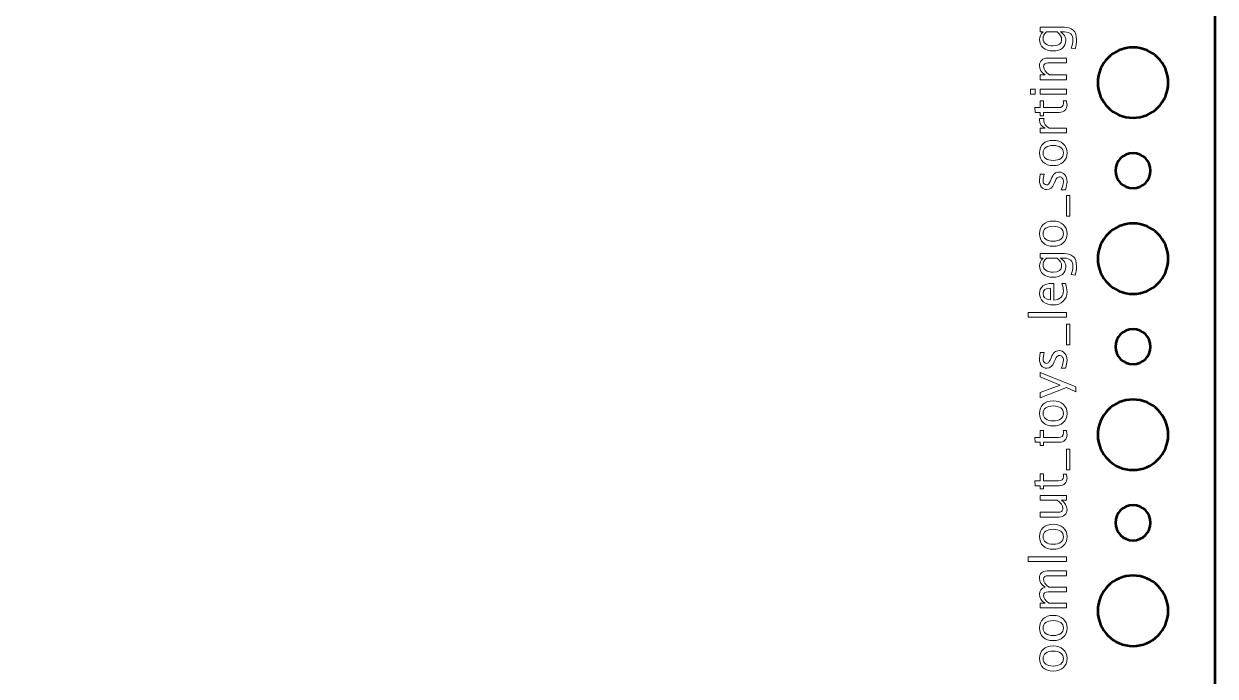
# Model space of a CAD drawing. Header units: centimetres. Extents: x -10.4 to 10.4, y -10.1 to 10.1.
# Drawn here: x 0.3 to 10.45, y -5.43 to 0.13 of the extents above; entities that cross this region are included whole.
import ezdxf

# ---------------------------------------------------------------- set-up
doc = ezdxf.new("R2010")
doc.units = ezdxf.units.CM
doc.header["$MEASUREMENT"] = 0
doc.layers.add('Layer 1', color=7, linetype='Continuous')

msp = doc.modelspace()

# ---------------------------------------------------------------- linework, layer by layer
at = {"layer": 'Layer 1', "lineweight": 53}
for points, knots in [([(9.95, -10.075), (9.95, -10.075), (-9.95, -10.075), (-9.95, -10.075), (-9.95, -10.075), (-10.22614, -10.075), (-10.45, -9.85114), (-10.45, -9.575), (-10.45, -9.575), (-10.45, -9.575), (-10.45, 9.575), (-10.45, 9.575), (-10.45, 9.575), (-10.45, 9.85114), (-10.22614, 10.075), (-9.95, 10.075), (-9.95, 10.075), (-9.95, 10.075), (9.95, 10.075), (9.95, 10.075), (9.95, 10.075), (10.22614, 10.075), (10.45, 9.85114), (10.45, 9.575), (10.45, 9.575), (10.45, 9.575), (10.45, -9.575), (10.45, -9.575), (10.45, -9.575), (10.45, -9.85114), (10.22614, -10.075), (9.95, -10.075)], [0, 0, 0, 0, 0.11111111, 0.11111111, 0.11111111, 0.11111111, 0.22222222, 0.22222222, 0.22222222, 0.22222222, 0.33333333, 0.33333333, 0.33333333, 0.33333333, 0.44444444, 0.44444444, 0.44444444, 0.44444444, 0.55555556, 0.55555556, 0.55555556, 0.55555556, 0.66666667, 0.66666667, 0.66666667, 0.66666667, 0.77777778, 0.77777778, 0.77777778, 0.77777778, 1, 1, 1, 1]), ([(9.75, -0.675), (9.58431, -0.675), (9.45, -0.54069), (9.45, -0.375), (9.45, -0.375), (9.45, -0.20931), (9.58431, -0.075), (9.75, -0.075), (9.75, -0.075), (9.91569, -0.075), (10.05, -0.20931), (10.05, -0.375), (10.05, -0.375), (10.05, -0.54069), (9.91569, -0.675), (9.75, -0.675)], [0, 0, 0, 0, 0.2, 0.2, 0.2, 0.2, 0.4, 0.4, 0.4, 0.4, 0.6, 0.6, 0.6, 0.6, 1, 1, 1, 1]), ([(9.75, -1.275), (9.66716, -1.275), (9.6, -1.20784), (9.6, -1.125), (9.6, -1.125), (9.6, -1.04216), (9.66716, -0.975), (9.75, -0.975), (9.75, -0.975), (9.83284, -0.975), (9.9, -1.04216), (9.9, -1.125), (9.9, -1.125), (9.9, -1.20784), (9.83284, -1.275), (9.75, -1.275)], [0, 0, 0, 0, 0.2, 0.2, 0.2, 0.2, 0.4, 0.4, 0.4, 0.4, 0.6, 0.6, 0.6, 0.6, 1, 1, 1, 1]), ([(9.75, -2.175), (9.58431, -2.175), (9.45, -2.04069), (9.45, -1.875), (9.45, -1.875), (9.45, -1.70931), (9.58431, -1.575), (9.75, -1.575), (9.75, -1.575), (9.91569, -1.575), (10.05, -1.70931), (10.05, -1.875), (10.05, -1.875), (10.05, -2.04069), (9.91569, -2.175), (9.75, -2.175)], [0, 0, 0, 0, 0.2, 0.2, 0.2, 0.2, 0.4, 0.4, 0.4, 0.4, 0.6, 0.6, 0.6, 0.6, 1, 1, 1, 1]), ([(9.75, -2.775), (9.66716, -2.775), (9.6, -2.70784), (9.6, -2.625), (9.6, -2.625), (9.6, -2.54216), (9.66716, -2.475), (9.75, -2.475), (9.75, -2.475), (9.83284, -2.475), (9.9, -2.54216), (9.9, -2.625), (9.9, -2.625), (9.9, -2.70784), (9.83284, -2.775), (9.75, -2.775)], [0, 0, 0, 0, 0.2, 0.2, 0.2, 0.2, 0.4, 0.4, 0.4, 0.4, 0.6, 0.6, 0.6, 0.6, 1, 1, 1, 1]), ([(9.75, -3.675), (9.58431, -3.675), (9.45, -3.54069), (9.45, -3.375), (9.45, -3.375), (9.45, -3.20931), (9.58431, -3.075), (9.75, -3.075), (9.75, -3.075), (9.91569, -3.075), (10.05, -3.20931), (10.05, -3.375), (10.05, -3.375), (10.05, -3.54069), (9.91569, -3.675), (9.75, -3.675)], [0, 0, 0, 0, 0.2, 0.2, 0.2, 0.2, 0.4, 0.4, 0.4, 0.4, 0.6, 0.6, 0.6, 0.6, 1, 1, 1, 1]), ([(9.75, -4.275), (9.66716, -4.275), (9.6, -4.20784), (9.6, -4.125), (9.6, -4.125), (9.6, -4.04216), (9.66716, -3.975), (9.75, -3.975), (9.75, -3.975), (9.83284, -3.975), (9.9, -4.04216), (9.9, -4.125), (9.9, -4.125), (9.9, -4.20784), (9.83284, -4.275), (9.75, -4.275)], [0, 0, 0, 0, 0.2, 0.2, 0.2, 0.2, 0.4, 0.4, 0.4, 0.4, 0.6, 0.6, 0.6, 0.6, 1, 1, 1, 1]), ([(9.75, -5.175), (9.58431, -5.175), (9.45, -5.04069), (9.45, -4.875), (9.45, -4.875), (9.45, -4.70931), (9.58431, -4.575), (9.75, -4.575), (9.75, -4.575), (9.91569, -4.575), (10.05, -4.70931), (10.05, -4.875), (10.05, -4.875), (10.05, -5.04069), (9.91569, -5.175), (9.75, -5.175)], [0, 0, 0, 0, 0.2, 0.2, 0.2, 0.2, 0.4, 0.4, 0.4, 0.4, 0.6, 0.6, 0.6, 0.6, 1, 1, 1, 1])]:
    msp.add_open_spline(points, degree=3, knots=knots, dxfattribs=at)
at = {"layer": 'Layer 1', "color": 5, "lineweight": 9}
for points, knots in [([(9.25703, -0.08619), (9.25703, -0.08619), (9.22189, -0.0814), (9.22189, -0.0814), (9.22189, -0.0814), (9.2329, -0.05783), (9.2384, -0.03448), (9.2384, -0.01141), (9.2384, -0.01141), (9.2384, 0.03438), (9.21413, 0.05732), (9.16566, 0.05732), (9.16566, 0.05732), (9.16566, 0.05732), (9.13038, 0.05732), (9.13038, 0.05732), (9.13038, 0.05732), (9.14527, 0.05026), (9.15684, 0.04024), (9.16509, 0.02719), (9.16509, 0.02719), (9.17335, 0.01414), (9.17744, -0.0004), (9.17744, -0.01641), (9.17744, -0.01641), (9.17744, -0.04358), (9.1677, -0.0651), (9.14823, -0.08097), (9.14823, -0.08097), (9.12876, -0.09685), (9.10237, -0.10482), (9.06907, -0.10482), (9.06907, -0.10482), (9.03499, -0.10482), (9.00719, -0.09579), (8.98567, -0.07773), (8.98567, -0.07773), (8.96422, -0.05959), (8.9535, -0.03624), (8.9535, -0.00752), (8.9535, -0.00752), (8.9535, 0.01759), (8.96366, 0.03925), (8.98405, 0.05732), (8.98405, 0.05732), (8.98405, 0.05732), (8.95816, 0.05732), (8.95816, 0.05732), (8.95816, 0.05732), (8.95816, 0.05732), (8.95816, 0.09795), (8.95816, 0.09795), (8.95816, 0.09795), (8.95816, 0.09795), (9.12128, 0.09795), (9.12128, 0.09795), (9.12128, 0.09795), (9.15634, 0.09795), (9.18231, 0.09612), (9.19917, 0.09245), (9.19917, 0.09245), (9.21603, 0.08885), (9.22986, 0.08194), (9.24059, 0.07192), (9.24059, 0.07192), (9.25942, 0.05414), (9.26888, 0.02634), (9.26888, -0.01141), (9.26888, -0.01141), (9.26888, -0.0373), (9.26493, -0.0622), (9.25703, -0.08619)], [0, 0, 0, 0, 0.05263158, 0.05263158, 0.05263158, 0.05263158, 0.10526316, 0.10526316, 0.10526316, 0.10526316, 0.15789474, 0.15789474, 0.15789474, 0.15789474, 0.21052632, 0.21052632, 0.21052632, 0.21052632, 0.26315789, 0.26315789, 0.26315789, 0.26315789, 0.31578947, 0.31578947, 0.31578947, 0.31578947, 0.36842105, 0.36842105, 0.36842105, 0.36842105, 0.42105263, 0.42105263, 0.42105263, 0.42105263, 0.47368421, 0.47368421, 0.47368421, 0.47368421, 0.52631579, 0.52631579, 0.52631579, 0.52631579, 0.57894737, 0.57894737, 0.57894737, 0.57894737, 0.63157895, 0.63157895, 0.63157895, 0.63157895, 0.68421053, 0.68421053, 0.68421053, 0.68421053, 0.73684211, 0.73684211, 0.73684211, 0.73684211, 0.78947368, 0.78947368, 0.78947368, 0.78947368, 0.84210526, 0.84210526, 0.84210526, 0.84210526, 0.89473684, 0.89473684, 0.89473684, 0.89473684, 1, 1, 1, 1]), ([(9.10491, 0.05732), (9.10491, 0.05732), (9.01185, 0.05732), (9.01185, 0.05732), (9.01185, 0.05732), (8.99329, 0.03939), (8.98398, 0.01985), (8.98398, -0.00125), (8.98398, -0.00125), (8.98398, -0.02001), (8.99146, -0.03469), (9.00649, -0.04527), (9.00649, -0.04527), (9.02144, -0.05593), (9.04226, -0.06122), (9.06879, -0.06122), (9.06879, -0.06122), (9.11754, -0.06122), (9.14188, -0.04393), (9.14188, -0.00929), (9.14188, -0.00929), (9.14188, 0.01428), (9.12953, 0.0365), (9.10491, 0.05732)], [0, 0, 0, 0, 0.14285714, 0.14285714, 0.14285714, 0.14285714, 0.28571429, 0.28571429, 0.28571429, 0.28571429, 0.42857143, 0.42857143, 0.42857143, 0.42857143, 0.57142857, 0.57142857, 0.57142857, 0.57142857, 0.71428571, 0.71428571, 0.71428571, 0.71428571, 1, 1, 1, 1]), ([(9.18252, -0.34979), (9.18252, -0.34979), (8.95816, -0.34979), (8.95816, -0.34979), (8.95816, -0.34979), (8.95816, -0.34979), (8.95816, -0.30915), (8.95816, -0.30915), (8.95816, -0.30915), (8.95816, -0.30915), (9.00056, -0.30915), (9.00056, -0.30915), (9.00056, -0.30915), (8.96916, -0.28763), (8.9535, -0.26124), (8.9535, -0.23006), (8.9535, -0.23006), (8.9535, -0.21044), (8.95964, -0.19485), (8.97198, -0.18335), (8.97198, -0.18335), (8.98426, -0.17185), (9.00084, -0.16607), (9.02158, -0.16607), (9.02158, -0.16607), (9.02158, -0.16607), (9.18252, -0.16607), (9.18252, -0.16607), (9.18252, -0.16607), (9.18252, -0.16607), (9.18252, -0.2067), (9.18252, -0.2067), (9.18252, -0.2067), (9.18252, -0.2067), (9.03485, -0.2067), (9.03485, -0.2067), (9.03485, -0.2067), (9.0182, -0.2067), (9.00634, -0.20917), (8.99929, -0.21404), (8.99929, -0.21404), (8.99216, -0.21898), (8.98863, -0.2271), (8.98863, -0.23845), (8.98863, -0.23845), (8.98863, -0.26343), (9.00493, -0.287), (9.03753, -0.30915), (9.03753, -0.30915), (9.03753, -0.30915), (9.18252, -0.30915), (9.18252, -0.30915), (9.18252, -0.30915), (9.18252, -0.30915), (9.18252, -0.34979), (9.18252, -0.34979)], [0, 0, 0, 0, 0.06666667, 0.06666667, 0.06666667, 0.06666667, 0.13333333, 0.13333333, 0.13333333, 0.13333333, 0.2, 0.2, 0.2, 0.2, 0.26666667, 0.26666667, 0.26666667, 0.26666667, 0.33333333, 0.33333333, 0.33333333, 0.33333333, 0.4, 0.4, 0.4, 0.4, 0.46666667, 0.46666667, 0.46666667, 0.46666667, 0.53333333, 0.53333333, 0.53333333, 0.53333333, 0.6, 0.6, 0.6, 0.6, 0.66666667, 0.66666667, 0.66666667, 0.66666667, 0.73333333, 0.73333333, 0.73333333, 0.73333333, 0.8, 0.8, 0.8, 0.8, 0.86666667, 0.86666667, 0.86666667, 0.86666667, 1, 1, 1, 1]), ([(8.91709, -0.47213), (8.91709, -0.47213), (8.87645, -0.47213), (8.87645, -0.47213), (8.87645, -0.47213), (8.87645, -0.47213), (8.87645, -0.43149), (8.87645, -0.43149), (8.87645, -0.43149), (8.87645, -0.43149), (8.91709, -0.43149), (8.91709, -0.43149), (8.91709, -0.43149), (8.91709, -0.43149), (8.91709, -0.47213), (8.91709, -0.47213)], [0, 0, 0, 0, 0.2, 0.2, 0.2, 0.2, 0.4, 0.4, 0.4, 0.4, 0.6, 0.6, 0.6, 0.6, 1, 1, 1, 1]), ([(9.18252, -0.47213), (9.18252, -0.47213), (8.95816, -0.47213), (8.95816, -0.47213), (8.95816, -0.47213), (8.95816, -0.47213), (8.95816, -0.43149), (8.95816, -0.43149), (8.95816, -0.43149), (8.95816, -0.43149), (9.18252, -0.43149), (9.18252, -0.43149), (9.18252, -0.43149), (9.18252, -0.43149), (9.18252, -0.47213), (9.18252, -0.47213)], [0, 0, 0, 0, 0.2, 0.2, 0.2, 0.2, 0.4, 0.4, 0.4, 0.4, 0.6, 0.6, 0.6, 0.6, 1, 1, 1, 1]), ([(9.18245, -0.53013), (9.18591, -0.54269), (9.1876, -0.55363), (9.1876, -0.56287), (9.1876, -0.56287), (9.1876, -0.58361), (9.18167, -0.59977), (9.16982, -0.61134), (9.16982, -0.61134), (9.15797, -0.62298), (9.14153, -0.62877), (9.12043, -0.62877), (9.12043, -0.62877), (9.12043, -0.62877), (8.98863, -0.62877), (8.98863, -0.62877), (8.98863, -0.62877), (8.98863, -0.62877), (8.98863, -0.65685), (8.98863, -0.65685), (8.98863, -0.65685), (8.98863, -0.65685), (8.95816, -0.65685), (8.95816, -0.65685), (8.95816, -0.65685), (8.95816, -0.65685), (8.95816, -0.62877), (8.95816, -0.62877), (8.95816, -0.62877), (8.95816, -0.62877), (8.91759, -0.62877), (8.91759, -0.62877), (8.91759, -0.62877), (8.91759, -0.62877), (8.91371, -0.58813), (8.91371, -0.58813), (8.91371, -0.58813), (8.91371, -0.58813), (8.95816, -0.58813), (8.95816, -0.58813), (8.95816, -0.58813), (8.95816, -0.58813), (8.95816, -0.52928), (8.95816, -0.52928), (8.95816, -0.52928), (8.95816, -0.52928), (8.98863, -0.52928), (8.98863, -0.52928), (8.98863, -0.52928), (8.98863, -0.52928), (8.98863, -0.58813), (8.98863, -0.58813), (8.98863, -0.58813), (8.98863, -0.58813), (9.11309, -0.58813), (9.11309, -0.58813), (9.11309, -0.58813), (9.14244, -0.58813), (9.15712, -0.57536), (9.15712, -0.54989), (9.15712, -0.54989), (9.15712, -0.54445), (9.1562, -0.53789), (9.15444, -0.53013), (9.15444, -0.53013), (9.15444, -0.53013), (9.18245, -0.53013), (9.18245, -0.53013)], [0, 0, 0, 0, 0.05555556, 0.05555556, 0.05555556, 0.05555556, 0.11111111, 0.11111111, 0.11111111, 0.11111111, 0.16666667, 0.16666667, 0.16666667, 0.16666667, 0.22222222, 0.22222222, 0.22222222, 0.22222222, 0.27777778, 0.27777778, 0.27777778, 0.27777778, 0.33333333, 0.33333333, 0.33333333, 0.33333333, 0.38888889, 0.38888889, 0.38888889, 0.38888889, 0.44444444, 0.44444444, 0.44444444, 0.44444444, 0.5, 0.5, 0.5, 0.5, 0.55555556, 0.55555556, 0.55555556, 0.55555556, 0.61111111, 0.61111111, 0.61111111, 0.61111111, 0.66666667, 0.66666667, 0.66666667, 0.66666667, 0.72222222, 0.72222222, 0.72222222, 0.72222222, 0.77777778, 0.77777778, 0.77777778, 0.77777778, 0.83333333, 0.83333333, 0.83333333, 0.83333333, 0.88888889, 0.88888889, 0.88888889, 0.88888889, 1, 1, 1, 1]), ([(9.18252, -0.80367), (9.18252, -0.80367), (8.95816, -0.80367), (8.95816, -0.80367), (8.95816, -0.80367), (8.95816, -0.80367), (8.95816, -0.76303), (8.95816, -0.76303), (8.95816, -0.76303), (8.95816, -0.76303), (9.00056, -0.76303), (9.00056, -0.76303), (9.00056, -0.76303), (8.96916, -0.74687), (8.9535, -0.72345), (8.9535, -0.69269), (8.9535, -0.69269), (8.9535, -0.68852), (8.95385, -0.68415), (8.95456, -0.67963), (8.95456, -0.67963), (8.95456, -0.67963), (8.99259, -0.67963), (8.99259, -0.67963), (8.99259, -0.67963), (8.99026, -0.68669), (8.98906, -0.6929), (8.98906, -0.69826), (8.98906, -0.69826), (8.98906, -0.72408), (9.0043, -0.74567), (9.03485, -0.76303), (9.03485, -0.76303), (9.03485, -0.76303), (9.18252, -0.76303), (9.18252, -0.76303), (9.18252, -0.76303), (9.18252, -0.76303), (9.18252, -0.80367), (9.18252, -0.80367)], [0, 0, 0, 0, 0.09090909, 0.09090909, 0.09090909, 0.09090909, 0.18181818, 0.18181818, 0.18181818, 0.18181818, 0.27272727, 0.27272727, 0.27272727, 0.27272727, 0.36363636, 0.36363636, 0.36363636, 0.36363636, 0.45454545, 0.45454545, 0.45454545, 0.45454545, 0.54545455, 0.54545455, 0.54545455, 0.54545455, 0.63636364, 0.63636364, 0.63636364, 0.63636364, 0.72727273, 0.72727273, 0.72727273, 0.72727273, 0.81818182, 0.81818182, 0.81818182, 0.81818182, 1, 1, 1, 1]), ([(9.1876, -0.97442), (9.1876, -1.00737), (9.17709, -1.03347), (9.15606, -1.05266), (9.15606, -1.05266), (9.13504, -1.07192), (9.10646, -1.08152), (9.07041, -1.08152), (9.07041, -1.08152), (9.03443, -1.08152), (9.00592, -1.07192), (8.98497, -1.05266), (8.98497, -1.05266), (8.96401, -1.03347), (8.9535, -1.00737), (8.9535, -0.97442), (8.9535, -0.97442), (8.9535, -0.94147), (8.96401, -0.91536), (8.98497, -0.89617), (8.98497, -0.89617), (9.00592, -0.87691), (9.03443, -0.86732), (9.07041, -0.86732), (9.07041, -0.86732), (9.10646, -0.86732), (9.13504, -0.87691), (9.15606, -0.89617), (9.15606, -0.89617), (9.17709, -0.91536), (9.1876, -0.94147), (9.1876, -0.97442)], [0, 0, 0, 0, 0.11111111, 0.11111111, 0.11111111, 0.11111111, 0.22222222, 0.22222222, 0.22222222, 0.22222222, 0.33333333, 0.33333333, 0.33333333, 0.33333333, 0.44444444, 0.44444444, 0.44444444, 0.44444444, 0.55555556, 0.55555556, 0.55555556, 0.55555556, 0.66666667, 0.66666667, 0.66666667, 0.66666667, 0.77777778, 0.77777778, 0.77777778, 0.77777778, 1, 1, 1, 1]), ([(9.15712, -0.97449), (9.15712, -0.95438), (9.14957, -0.93872), (9.1344, -0.92757), (9.1344, -0.92757), (9.1193, -0.91649), (9.098, -0.91092), (9.07041, -0.91092), (9.07041, -0.91092), (9.04296, -0.91092), (9.02165, -0.91649), (9.00656, -0.92757), (9.00656, -0.92757), (8.99153, -0.93872), (8.98398, -0.95438), (8.98398, -0.97449), (8.98398, -0.97449), (8.98398, -0.99467), (8.99153, -1.01033), (9.00656, -1.02134), (9.00656, -1.02134), (9.02165, -1.03241), (9.04296, -1.03792), (9.07041, -1.03792), (9.07041, -1.03792), (9.098, -1.03792), (9.1193, -1.03241), (9.1344, -1.02134), (9.1344, -1.02134), (9.14957, -1.01033), (9.15712, -0.99467), (9.15712, -0.97449)], [0, 0, 0, 0, 0.11111111, 0.11111111, 0.11111111, 0.11111111, 0.22222222, 0.22222222, 0.22222222, 0.22222222, 0.33333333, 0.33333333, 0.33333333, 0.33333333, 0.44444444, 0.44444444, 0.44444444, 0.44444444, 0.55555556, 0.55555556, 0.55555556, 0.55555556, 0.66666667, 0.66666667, 0.66666667, 0.66666667, 0.77777778, 0.77777778, 0.77777778, 0.77777778, 1, 1, 1, 1]), ([(9.17448, -1.28761), (9.17448, -1.28761), (9.13722, -1.28761), (9.13722, -1.28761), (9.13722, -1.28761), (9.15049, -1.26101), (9.15712, -1.23794), (9.15712, -1.21826), (9.15712, -1.21826), (9.15712, -1.20655), (9.15395, -1.19681), (9.1476, -1.18912), (9.1476, -1.18912), (9.14132, -1.18143), (9.13341, -1.17755), (9.12389, -1.17755), (9.12389, -1.17755), (9.10999, -1.17755), (9.09849, -1.18834), (9.08939, -1.20993), (9.08939, -1.20993), (9.08939, -1.20993), (9.0793, -1.23371), (9.0793, -1.23371), (9.0793, -1.23371), (9.06476, -1.26878), (9.04374, -1.28634), (9.01643, -1.28634), (9.01643, -1.28634), (8.99689, -1.28634), (8.98151, -1.27943), (8.97029, -1.2656), (8.97029, -1.2656), (8.95907, -1.25177), (8.9535, -1.23279), (8.9535, -1.20873), (8.9535, -1.20873), (8.9535, -1.19624), (8.95519, -1.18072), (8.95865, -1.16231), (8.95865, -1.16231), (8.95865, -1.16231), (8.96027, -1.15384), (8.96027, -1.15384), (8.96027, -1.15384), (8.96027, -1.15384), (8.99414, -1.15384), (8.99414, -1.15384), (8.99414, -1.15384), (8.98736, -1.17649), (8.98398, -1.19455), (8.98398, -1.20803), (8.98398, -1.20803), (8.98398, -1.21988), (8.98659, -1.22926), (8.99174, -1.23639), (8.99174, -1.23639), (8.99689, -1.24345), (9.0038, -1.24697), (9.01248, -1.24697), (9.01248, -1.24697), (9.02469, -1.24697), (9.03506, -1.2371), (9.04346, -1.21727), (9.04346, -1.21727), (9.04346, -1.21727), (9.05171, -1.19773), (9.05171, -1.19773), (9.05171, -1.19773), (9.06102, -1.17557), (9.0709, -1.15991), (9.08127, -1.15074), (9.08127, -1.15074), (9.09165, -1.14149), (9.10463, -1.13691), (9.12015, -1.13691), (9.12015, -1.13691), (9.13983, -1.13691), (9.15599, -1.14467), (9.16862, -1.16026), (9.16862, -1.16026), (9.18125, -1.17578), (9.1876, -1.19568), (9.1876, -1.21988), (9.1876, -1.21988), (9.1876, -1.23851), (9.18323, -1.26101), (9.17448, -1.28761)], [0, 0, 0, 0, 0.04347826, 0.04347826, 0.04347826, 0.04347826, 0.08695652, 0.08695652, 0.08695652, 0.08695652, 0.13043478, 0.13043478, 0.13043478, 0.13043478, 0.17391304, 0.17391304, 0.17391304, 0.17391304, 0.2173913, 0.2173913, 0.2173913, 0.2173913, 0.26086957, 0.26086957, 0.26086957, 0.26086957, 0.30434783, 0.30434783, 0.30434783, 0.30434783, 0.34782609, 0.34782609, 0.34782609, 0.34782609, 0.39130435, 0.39130435, 0.39130435, 0.39130435, 0.43478261, 0.43478261, 0.43478261, 0.43478261, 0.47826087, 0.47826087, 0.47826087, 0.47826087, 0.52173913, 0.52173913, 0.52173913, 0.52173913, 0.56521739, 0.56521739, 0.56521739, 0.56521739, 0.60869565, 0.60869565, 0.60869565, 0.60869565, 0.65217391, 0.65217391, 0.65217391, 0.65217391, 0.69565217, 0.69565217, 0.69565217, 0.69565217, 0.73913043, 0.73913043, 0.73913043, 0.73913043, 0.7826087, 0.7826087, 0.7826087, 0.7826087, 0.82608696, 0.82608696, 0.82608696, 0.82608696, 0.86956522, 0.86956522, 0.86956522, 0.86956522, 0.91304348, 0.91304348, 0.91304348, 0.91304348, 1, 1, 1, 1]), ([(9.213, -1.5141), (9.213, -1.5141), (9.18252, -1.5141), (9.18252, -1.5141), (9.18252, -1.5141), (9.18252, -1.5141), (9.18252, -1.33799), (9.18252, -1.33799), (9.18252, -1.33799), (9.18252, -1.33799), (9.213, -1.33799), (9.213, -1.33799), (9.213, -1.33799), (9.213, -1.33799), (9.213, -1.5141), (9.213, -1.5141)], [0, 0, 0, 0, 0.2, 0.2, 0.2, 0.2, 0.4, 0.4, 0.4, 0.4, 0.6, 0.6, 0.6, 0.6, 1, 1, 1, 1]), ([(9.1876, -1.66199), (9.1876, -1.69494), (9.17709, -1.72104), (9.15606, -1.74023), (9.15606, -1.74023), (9.13504, -1.75949), (9.10646, -1.76909), (9.07041, -1.76909), (9.07041, -1.76909), (9.03443, -1.76909), (9.00592, -1.75949), (8.98497, -1.74023), (8.98497, -1.74023), (8.96401, -1.72104), (8.9535, -1.69494), (8.9535, -1.66199), (8.9535, -1.66199), (8.9535, -1.62904), (8.96401, -1.60293), (8.98497, -1.58374), (8.98497, -1.58374), (9.00592, -1.56448), (9.03443, -1.55489), (9.07041, -1.55489), (9.07041, -1.55489), (9.10646, -1.55489), (9.13504, -1.56448), (9.15606, -1.58374), (9.15606, -1.58374), (9.17709, -1.60293), (9.1876, -1.62904), (9.1876, -1.66199)], [0, 0, 0, 0, 0.11111111, 0.11111111, 0.11111111, 0.11111111, 0.22222222, 0.22222222, 0.22222222, 0.22222222, 0.33333333, 0.33333333, 0.33333333, 0.33333333, 0.44444444, 0.44444444, 0.44444444, 0.44444444, 0.55555556, 0.55555556, 0.55555556, 0.55555556, 0.66666667, 0.66666667, 0.66666667, 0.66666667, 0.77777778, 0.77777778, 0.77777778, 0.77777778, 1, 1, 1, 1]), ([(9.15712, -1.66206), (9.15712, -1.64195), (9.14957, -1.62629), (9.1344, -1.61514), (9.1344, -1.61514), (9.1193, -1.60406), (9.098, -1.59849), (9.07041, -1.59849), (9.07041, -1.59849), (9.04296, -1.59849), (9.02165, -1.60406), (9.00656, -1.61514), (9.00656, -1.61514), (8.99153, -1.62629), (8.98398, -1.64195), (8.98398, -1.66206), (8.98398, -1.66206), (8.98398, -1.68224), (8.99153, -1.6979), (9.00656, -1.70891), (9.00656, -1.70891), (9.02165, -1.71998), (9.04296, -1.72549), (9.07041, -1.72549), (9.07041, -1.72549), (9.098, -1.72549), (9.1193, -1.71998), (9.1344, -1.70891), (9.1344, -1.70891), (9.14957, -1.6979), (9.15712, -1.68224), (9.15712, -1.66206)], [0, 0, 0, 0, 0.11111111, 0.11111111, 0.11111111, 0.11111111, 0.22222222, 0.22222222, 0.22222222, 0.22222222, 0.33333333, 0.33333333, 0.33333333, 0.33333333, 0.44444444, 0.44444444, 0.44444444, 0.44444444, 0.55555556, 0.55555556, 0.55555556, 0.55555556, 0.66666667, 0.66666667, 0.66666667, 0.66666667, 0.77777778, 0.77777778, 0.77777778, 0.77777778, 1, 1, 1, 1]), ([(9.25703, -2.01441), (9.25703, -2.01441), (9.22189, -2.00962), (9.22189, -2.00962), (9.22189, -2.00962), (9.2329, -1.98605), (9.2384, -1.9627), (9.2384, -1.93963), (9.2384, -1.93963), (9.2384, -1.89384), (9.21413, -1.8709), (9.16566, -1.8709), (9.16566, -1.8709), (9.16566, -1.8709), (9.13038, -1.8709), (9.13038, -1.8709), (9.13038, -1.8709), (9.14527, -1.87796), (9.15684, -1.88798), (9.16509, -1.90103), (9.16509, -1.90103), (9.17335, -1.91408), (9.17744, -1.92862), (9.17744, -1.94463), (9.17744, -1.94463), (9.17744, -1.9718), (9.1677, -1.99332), (9.14823, -2.00919), (9.14823, -2.00919), (9.12876, -2.02507), (9.10237, -2.03304), (9.06907, -2.03304), (9.06907, -2.03304), (9.03499, -2.03304), (9.00719, -2.02401), (8.98567, -2.00595), (8.98567, -2.00595), (8.96422, -1.98781), (8.9535, -1.96446), (8.9535, -1.93574), (8.9535, -1.93574), (8.9535, -1.91063), (8.96366, -1.88897), (8.98405, -1.8709), (8.98405, -1.8709), (8.98405, -1.8709), (8.95816, -1.8709), (8.95816, -1.8709), (8.95816, -1.8709), (8.95816, -1.8709), (8.95816, -1.83027), (8.95816, -1.83027), (8.95816, -1.83027), (8.95816, -1.83027), (9.12128, -1.83027), (9.12128, -1.83027), (9.12128, -1.83027), (9.15634, -1.83027), (9.18231, -1.8321), (9.19917, -1.83577), (9.19917, -1.83577), (9.21603, -1.83937), (9.22986, -1.84628), (9.24059, -1.8563), (9.24059, -1.8563), (9.25942, -1.87408), (9.26888, -1.90188), (9.26888, -1.93963), (9.26888, -1.93963), (9.26888, -1.96552), (9.26493, -1.99042), (9.25703, -2.01441)], [0, 0, 0, 0, 0.05263158, 0.05263158, 0.05263158, 0.05263158, 0.10526316, 0.10526316, 0.10526316, 0.10526316, 0.15789474, 0.15789474, 0.15789474, 0.15789474, 0.21052632, 0.21052632, 0.21052632, 0.21052632, 0.26315789, 0.26315789, 0.26315789, 0.26315789, 0.31578947, 0.31578947, 0.31578947, 0.31578947, 0.36842105, 0.36842105, 0.36842105, 0.36842105, 0.42105263, 0.42105263, 0.42105263, 0.42105263, 0.47368421, 0.47368421, 0.47368421, 0.47368421, 0.52631579, 0.52631579, 0.52631579, 0.52631579, 0.57894737, 0.57894737, 0.57894737, 0.57894737, 0.63157895, 0.63157895, 0.63157895, 0.63157895, 0.68421053, 0.68421053, 0.68421053, 0.68421053, 0.73684211, 0.73684211, 0.73684211, 0.73684211, 0.78947368, 0.78947368, 0.78947368, 0.78947368, 0.84210526, 0.84210526, 0.84210526, 0.84210526, 0.89473684, 0.89473684, 0.89473684, 0.89473684, 1, 1, 1, 1]), ([(9.10491, -1.8709), (9.10491, -1.8709), (9.01185, -1.8709), (9.01185, -1.8709), (9.01185, -1.8709), (8.99329, -1.88883), (8.98398, -1.90837), (8.98398, -1.92947), (8.98398, -1.92947), (8.98398, -1.94823), (8.99146, -1.96291), (9.00649, -1.97349), (9.00649, -1.97349), (9.02144, -1.98415), (9.04226, -1.98944), (9.06879, -1.98944), (9.06879, -1.98944), (9.11754, -1.98944), (9.14188, -1.97215), (9.14188, -1.93751), (9.14188, -1.93751), (9.14188, -1.91394), (9.12953, -1.89172), (9.10491, -1.8709)], [0, 0, 0, 0, 0.14285714, 0.14285714, 0.14285714, 0.14285714, 0.28571429, 0.28571429, 0.28571429, 0.28571429, 0.42857143, 0.42857143, 0.42857143, 0.42857143, 0.57142857, 0.57142857, 0.57142857, 0.57142857, 0.71428571, 0.71428571, 0.71428571, 0.71428571, 1, 1, 1, 1]), ([(9.17532, -2.08645), (9.18351, -2.11376), (9.1876, -2.13711), (9.1876, -2.15659), (9.1876, -2.15659), (9.1876, -2.18982), (9.17659, -2.21684), (9.15465, -2.23765), (9.15465, -2.23765), (9.13271, -2.25847), (9.10427, -2.26891), (9.06928, -2.26891), (9.06928, -2.26891), (9.03534, -2.26891), (9.00747, -2.25974), (8.98567, -2.24132), (8.98567, -2.24132), (8.96394, -2.22291), (8.95308, -2.19934), (8.95308, -2.17063), (8.95308, -2.17063), (8.95308, -2.14346), (8.96274, -2.12244), (8.98207, -2.10762), (8.98207, -2.10762), (9.00141, -2.0928), (9.02878, -2.0854), (9.06427, -2.0854), (9.06427, -2.0854), (9.06427, -2.0854), (9.07669, -2.08561), (9.07669, -2.08561), (9.07669, -2.08561), (9.07669, -2.08561), (9.07669, -2.22742), (9.07669, -2.22742), (9.07669, -2.22742), (9.13031, -2.2215), (9.15712, -2.19532), (9.15712, -2.14897), (9.15712, -2.14897), (9.15712, -2.13196), (9.15232, -2.11115), (9.14273, -2.08645), (9.14273, -2.08645), (9.14273, -2.08645), (9.17532, -2.08645), (9.17532, -2.08645)], [0, 0, 0, 0, 0.07692308, 0.07692308, 0.07692308, 0.07692308, 0.15384615, 0.15384615, 0.15384615, 0.15384615, 0.23076923, 0.23076923, 0.23076923, 0.23076923, 0.30769231, 0.30769231, 0.30769231, 0.30769231, 0.38461538, 0.38461538, 0.38461538, 0.38461538, 0.46153846, 0.46153846, 0.46153846, 0.46153846, 0.53846154, 0.53846154, 0.53846154, 0.53846154, 0.61538462, 0.61538462, 0.61538462, 0.61538462, 0.69230769, 0.69230769, 0.69230769, 0.69230769, 0.76923077, 0.76923077, 0.76923077, 0.76923077, 0.84615385, 0.84615385, 0.84615385, 0.84615385, 1, 1, 1, 1]), ([(9.04621, -2.22531), (9.04621, -2.22531), (9.04621, -2.12625), (9.04621, -2.12625), (9.04621, -2.12625), (9.00444, -2.12625), (8.98355, -2.14184), (8.98355, -2.17296), (8.98355, -2.17296), (8.98355, -2.20428), (9.00444, -2.22171), (9.04621, -2.22531)], [0, 0, 0, 0, 0.25, 0.25, 0.25, 0.25, 0.5, 0.5, 0.5, 0.5, 1, 1, 1, 1]), ([(9.18252, -2.37347), (9.18252, -2.37347), (8.85613, -2.37347), (8.85613, -2.37347), (8.85613, -2.37347), (8.85613, -2.37347), (8.85613, -2.33283), (8.85613, -2.33283), (8.85613, -2.33283), (8.85613, -2.33283), (9.18252, -2.33283), (9.18252, -2.33283), (9.18252, -2.33283), (9.18252, -2.33283), (9.18252, -2.37347), (9.18252, -2.37347)], [0, 0, 0, 0, 0.2, 0.2, 0.2, 0.2, 0.4, 0.4, 0.4, 0.4, 0.6, 0.6, 0.6, 0.6, 1, 1, 1, 1]), ([(9.213, -2.608), (9.213, -2.608), (9.18252, -2.608), (9.18252, -2.608), (9.18252, -2.608), (9.18252, -2.608), (9.18252, -2.43189), (9.18252, -2.43189), (9.18252, -2.43189), (9.18252, -2.43189), (9.213, -2.43189), (9.213, -2.43189), (9.213, -2.43189), (9.213, -2.43189), (9.213, -2.608), (9.213, -2.608)], [0, 0, 0, 0, 0.2, 0.2, 0.2, 0.2, 0.4, 0.4, 0.4, 0.4, 0.6, 0.6, 0.6, 0.6, 1, 1, 1, 1]), ([(9.17448, -2.80901), (9.17448, -2.80901), (9.13722, -2.80901), (9.13722, -2.80901), (9.13722, -2.80901), (9.15049, -2.78241), (9.15712, -2.75934), (9.15712, -2.73966), (9.15712, -2.73966), (9.15712, -2.72795), (9.15395, -2.71821), (9.1476, -2.71052), (9.1476, -2.71052), (9.14132, -2.70283), (9.13341, -2.69895), (9.12389, -2.69895), (9.12389, -2.69895), (9.10999, -2.69895), (9.09849, -2.70974), (9.08939, -2.73133), (9.08939, -2.73133), (9.08939, -2.73133), (9.0793, -2.75511), (9.0793, -2.75511), (9.0793, -2.75511), (9.06476, -2.79018), (9.04374, -2.80774), (9.01643, -2.80774), (9.01643, -2.80774), (8.99689, -2.80774), (8.98151, -2.80083), (8.97029, -2.787), (8.97029, -2.787), (8.95907, -2.77317), (8.9535, -2.75419), (8.9535, -2.73013), (8.9535, -2.73013), (8.9535, -2.71764), (8.95519, -2.70212), (8.95865, -2.68371), (8.95865, -2.68371), (8.95865, -2.68371), (8.96027, -2.67524), (8.96027, -2.67524), (8.96027, -2.67524), (8.96027, -2.67524), (8.99414, -2.67524), (8.99414, -2.67524), (8.99414, -2.67524), (8.98736, -2.69789), (8.98398, -2.71595), (8.98398, -2.72943), (8.98398, -2.72943), (8.98398, -2.74128), (8.98659, -2.75066), (8.99174, -2.75779), (8.99174, -2.75779), (8.99689, -2.76485), (9.0038, -2.76837), (9.01248, -2.76837), (9.01248, -2.76837), (9.02469, -2.76837), (9.03506, -2.7585), (9.04346, -2.73867), (9.04346, -2.73867), (9.04346, -2.73867), (9.05171, -2.71913), (9.05171, -2.71913), (9.05171, -2.71913), (9.06102, -2.69697), (9.0709, -2.68131), (9.08127, -2.67214), (9.08127, -2.67214), (9.09165, -2.66289), (9.10463, -2.65831), (9.12015, -2.65831), (9.12015, -2.65831), (9.13983, -2.65831), (9.15599, -2.66607), (9.16862, -2.68166), (9.16862, -2.68166), (9.18125, -2.69718), (9.1876, -2.71708), (9.1876, -2.74128), (9.1876, -2.74128), (9.1876, -2.75991), (9.18323, -2.78241), (9.17448, -2.80901)], [0, 0, 0, 0, 0.04347826, 0.04347826, 0.04347826, 0.04347826, 0.08695652, 0.08695652, 0.08695652, 0.08695652, 0.13043478, 0.13043478, 0.13043478, 0.13043478, 0.17391304, 0.17391304, 0.17391304, 0.17391304, 0.2173913, 0.2173913, 0.2173913, 0.2173913, 0.26086957, 0.26086957, 0.26086957, 0.26086957, 0.30434783, 0.30434783, 0.30434783, 0.30434783, 0.34782609, 0.34782609, 0.34782609, 0.34782609, 0.39130435, 0.39130435, 0.39130435, 0.39130435, 0.43478261, 0.43478261, 0.43478261, 0.43478261, 0.47826087, 0.47826087, 0.47826087, 0.47826087, 0.52173913, 0.52173913, 0.52173913, 0.52173913, 0.56521739, 0.56521739, 0.56521739, 0.56521739, 0.60869565, 0.60869565, 0.60869565, 0.60869565, 0.65217391, 0.65217391, 0.65217391, 0.65217391, 0.69565217, 0.69565217, 0.69565217, 0.69565217, 0.73913043, 0.73913043, 0.73913043, 0.73913043, 0.7826087, 0.7826087, 0.7826087, 0.7826087, 0.82608696, 0.82608696, 0.82608696, 0.82608696, 0.86956522, 0.86956522, 0.86956522, 0.86956522, 0.91304348, 0.91304348, 0.91304348, 0.91304348, 1, 1, 1, 1]), ([(9.26422, -3.0089), (9.26422, -3.0089), (9.1828, -2.97249), (9.1828, -2.97249), (9.1828, -2.97249), (9.1828, -2.97249), (8.95816, -3.05941), (8.95816, -3.05941), (8.95816, -3.05941), (8.95816, -3.05941), (8.95816, -3.01581), (8.95816, -3.01581), (8.95816, -3.01581), (8.95816, -3.01581), (9.12805, -2.95118), (9.12805, -2.95118), (9.12805, -2.95118), (9.12805, -2.95118), (8.95816, -2.88225), (8.95816, -2.88225), (8.95816, -2.88225), (8.95816, -2.88225), (8.95816, -2.84394), (8.95816, -2.84394), (8.95816, -2.84394), (8.95816, -2.84394), (9.26422, -2.96656), (9.26422, -2.96656), (9.26422, -2.96656), (9.26422, -2.96656), (9.26422, -3.0089), (9.26422, -3.0089)], [0, 0, 0, 0, 0.11111111, 0.11111111, 0.11111111, 0.11111111, 0.22222222, 0.22222222, 0.22222222, 0.22222222, 0.33333333, 0.33333333, 0.33333333, 0.33333333, 0.44444444, 0.44444444, 0.44444444, 0.44444444, 0.55555556, 0.55555556, 0.55555556, 0.55555556, 0.66666667, 0.66666667, 0.66666667, 0.66666667, 0.77777778, 0.77777778, 0.77777778, 0.77777778, 1, 1, 1, 1]), ([(9.1876, -3.19291), (9.1876, -3.22586), (9.17709, -3.25196), (9.15606, -3.27115), (9.15606, -3.27115), (9.13504, -3.29041), (9.10646, -3.30001), (9.07041, -3.30001), (9.07041, -3.30001), (9.03443, -3.30001), (9.00592, -3.29041), (8.98497, -3.27115), (8.98497, -3.27115), (8.96401, -3.25196), (8.9535, -3.22586), (8.9535, -3.19291), (8.9535, -3.19291), (8.9535, -3.15996), (8.96401, -3.13385), (8.98497, -3.11466), (8.98497, -3.11466), (9.00592, -3.0954), (9.03443, -3.08581), (9.07041, -3.08581), (9.07041, -3.08581), (9.10646, -3.08581), (9.13504, -3.0954), (9.15606, -3.11466), (9.15606, -3.11466), (9.17709, -3.13385), (9.1876, -3.15996), (9.1876, -3.19291)], [0, 0, 0, 0, 0.11111111, 0.11111111, 0.11111111, 0.11111111, 0.22222222, 0.22222222, 0.22222222, 0.22222222, 0.33333333, 0.33333333, 0.33333333, 0.33333333, 0.44444444, 0.44444444, 0.44444444, 0.44444444, 0.55555556, 0.55555556, 0.55555556, 0.55555556, 0.66666667, 0.66666667, 0.66666667, 0.66666667, 0.77777778, 0.77777778, 0.77777778, 0.77777778, 1, 1, 1, 1]), ([(9.15712, -3.19298), (9.15712, -3.17287), (9.14957, -3.15721), (9.1344, -3.14606), (9.1344, -3.14606), (9.1193, -3.13498), (9.098, -3.12941), (9.07041, -3.12941), (9.07041, -3.12941), (9.04296, -3.12941), (9.02165, -3.13498), (9.00656, -3.14606), (9.00656, -3.14606), (8.99153, -3.15721), (8.98398, -3.17287), (8.98398, -3.19298), (8.98398, -3.19298), (8.98398, -3.21316), (8.99153, -3.22882), (9.00656, -3.23983), (9.00656, -3.23983), (9.02165, -3.2509), (9.04296, -3.25641), (9.07041, -3.25641), (9.07041, -3.25641), (9.098, -3.25641), (9.1193, -3.2509), (9.1344, -3.23983), (9.1344, -3.23983), (9.14957, -3.22882), (9.15712, -3.21316), (9.15712, -3.19298)], [0, 0, 0, 0, 0.11111111, 0.11111111, 0.11111111, 0.11111111, 0.22222222, 0.22222222, 0.22222222, 0.22222222, 0.33333333, 0.33333333, 0.33333333, 0.33333333, 0.44444444, 0.44444444, 0.44444444, 0.44444444, 0.55555556, 0.55555556, 0.55555556, 0.55555556, 0.66666667, 0.66666667, 0.66666667, 0.66666667, 0.77777778, 0.77777778, 0.77777778, 0.77777778, 1, 1, 1, 1]), ([(9.18245, -3.34023), (9.18591, -3.35279), (9.1876, -3.36373), (9.1876, -3.37297), (9.1876, -3.37297), (9.1876, -3.39371), (9.18167, -3.40987), (9.16982, -3.42144), (9.16982, -3.42144), (9.15797, -3.43308), (9.14153, -3.43887), (9.12043, -3.43887), (9.12043, -3.43887), (9.12043, -3.43887), (8.98863, -3.43887), (8.98863, -3.43887), (8.98863, -3.43887), (8.98863, -3.43887), (8.98863, -3.46695), (8.98863, -3.46695), (8.98863, -3.46695), (8.98863, -3.46695), (8.95816, -3.46695), (8.95816, -3.46695), (8.95816, -3.46695), (8.95816, -3.46695), (8.95816, -3.43887), (8.95816, -3.43887), (8.95816, -3.43887), (8.95816, -3.43887), (8.91759, -3.43887), (8.91759, -3.43887), (8.91759, -3.43887), (8.91759, -3.43887), (8.91371, -3.39823), (8.91371, -3.39823), (8.91371, -3.39823), (8.91371, -3.39823), (8.95816, -3.39823), (8.95816, -3.39823), (8.95816, -3.39823), (8.95816, -3.39823), (8.95816, -3.33938), (8.95816, -3.33938), (8.95816, -3.33938), (8.95816, -3.33938), (8.98863, -3.33938), (8.98863, -3.33938), (8.98863, -3.33938), (8.98863, -3.33938), (8.98863, -3.39823), (8.98863, -3.39823), (8.98863, -3.39823), (8.98863, -3.39823), (9.11309, -3.39823), (9.11309, -3.39823), (9.11309, -3.39823), (9.14244, -3.39823), (9.15712, -3.38546), (9.15712, -3.35999), (9.15712, -3.35999), (9.15712, -3.35455), (9.1562, -3.34799), (9.15444, -3.34023), (9.15444, -3.34023), (9.15444, -3.34023), (9.18245, -3.34023), (9.18245, -3.34023)], [0, 0, 0, 0, 0.05555556, 0.05555556, 0.05555556, 0.05555556, 0.11111111, 0.11111111, 0.11111111, 0.11111111, 0.16666667, 0.16666667, 0.16666667, 0.16666667, 0.22222222, 0.22222222, 0.22222222, 0.22222222, 0.27777778, 0.27777778, 0.27777778, 0.27777778, 0.33333333, 0.33333333, 0.33333333, 0.33333333, 0.38888889, 0.38888889, 0.38888889, 0.38888889, 0.44444444, 0.44444444, 0.44444444, 0.44444444, 0.5, 0.5, 0.5, 0.5, 0.55555556, 0.55555556, 0.55555556, 0.55555556, 0.61111111, 0.61111111, 0.61111111, 0.61111111, 0.66666667, 0.66666667, 0.66666667, 0.66666667, 0.72222222, 0.72222222, 0.72222222, 0.72222222, 0.77777778, 0.77777778, 0.77777778, 0.77777778, 0.83333333, 0.83333333, 0.83333333, 0.83333333, 0.88888889, 0.88888889, 0.88888889, 0.88888889, 1, 1, 1, 1]), ([(9.213, -3.67509), (9.213, -3.67509), (9.18252, -3.67509), (9.18252, -3.67509), (9.18252, -3.67509), (9.18252, -3.67509), (9.18252, -3.49898), (9.18252, -3.49898), (9.18252, -3.49898), (9.18252, -3.49898), (9.213, -3.49898), (9.213, -3.49898), (9.213, -3.49898), (9.213, -3.49898), (9.213, -3.67509), (9.213, -3.67509)], [0, 0, 0, 0, 0.2, 0.2, 0.2, 0.2, 0.4, 0.4, 0.4, 0.4, 0.6, 0.6, 0.6, 0.6, 1, 1, 1, 1]), ([(9.18245, -3.71023), (9.18591, -3.72279), (9.1876, -3.73373), (9.1876, -3.74297), (9.1876, -3.74297), (9.1876, -3.76371), (9.18167, -3.77987), (9.16982, -3.79144), (9.16982, -3.79144), (9.15797, -3.80308), (9.14153, -3.80887), (9.12043, -3.80887), (9.12043, -3.80887), (9.12043, -3.80887), (8.98863, -3.80887), (8.98863, -3.80887), (8.98863, -3.80887), (8.98863, -3.80887), (8.98863, -3.83695), (8.98863, -3.83695), (8.98863, -3.83695), (8.98863, -3.83695), (8.95816, -3.83695), (8.95816, -3.83695), (8.95816, -3.83695), (8.95816, -3.83695), (8.95816, -3.80887), (8.95816, -3.80887), (8.95816, -3.80887), (8.95816, -3.80887), (8.91759, -3.80887), (8.91759, -3.80887), (8.91759, -3.80887), (8.91759, -3.80887), (8.91371, -3.76823), (8.91371, -3.76823), (8.91371, -3.76823), (8.91371, -3.76823), (8.95816, -3.76823), (8.95816, -3.76823), (8.95816, -3.76823), (8.95816, -3.76823), (8.95816, -3.70938), (8.95816, -3.70938), (8.95816, -3.70938), (8.95816, -3.70938), (8.98863, -3.70938), (8.98863, -3.70938), (8.98863, -3.70938), (8.98863, -3.70938), (8.98863, -3.76823), (8.98863, -3.76823), (8.98863, -3.76823), (8.98863, -3.76823), (9.11309, -3.76823), (9.11309, -3.76823), (9.11309, -3.76823), (9.14244, -3.76823), (9.15712, -3.75546), (9.15712, -3.72999), (9.15712, -3.72999), (9.15712, -3.72455), (9.1562, -3.71799), (9.15444, -3.71023), (9.15444, -3.71023), (9.15444, -3.71023), (9.18245, -3.71023), (9.18245, -3.71023)], [0, 0, 0, 0, 0.05555556, 0.05555556, 0.05555556, 0.05555556, 0.11111111, 0.11111111, 0.11111111, 0.11111111, 0.16666667, 0.16666667, 0.16666667, 0.16666667, 0.22222222, 0.22222222, 0.22222222, 0.22222222, 0.27777778, 0.27777778, 0.27777778, 0.27777778, 0.33333333, 0.33333333, 0.33333333, 0.33333333, 0.38888889, 0.38888889, 0.38888889, 0.38888889, 0.44444444, 0.44444444, 0.44444444, 0.44444444, 0.5, 0.5, 0.5, 0.5, 0.55555556, 0.55555556, 0.55555556, 0.55555556, 0.61111111, 0.61111111, 0.61111111, 0.61111111, 0.66666667, 0.66666667, 0.66666667, 0.66666667, 0.72222222, 0.72222222, 0.72222222, 0.72222222, 0.77777778, 0.77777778, 0.77777778, 0.77777778, 0.83333333, 0.83333333, 0.83333333, 0.83333333, 0.88888889, 0.88888889, 0.88888889, 0.88888889, 1, 1, 1, 1]), ([(9.18252, -3.93276), (9.18252, -3.93276), (9.14033, -3.93276), (9.14033, -3.93276), (9.14033, -3.93276), (9.17187, -3.95443), (9.1876, -3.98074), (9.1876, -4.01165), (9.1876, -4.01165), (9.1876, -4.03126), (9.18146, -4.04685), (9.16911, -4.05842), (9.16911, -4.05842), (9.15677, -4.07006), (9.14019, -4.07585), (9.11923, -4.07585), (9.11923, -4.07585), (9.11923, -4.07585), (8.95816, -4.07585), (8.95816, -4.07585), (8.95816, -4.07585), (8.95816, -4.07585), (8.95816, -4.03521), (8.95816, -4.03521), (8.95816, -4.03521), (8.95816, -4.03521), (9.10597, -4.03521), (9.10597, -4.03521), (9.10597, -4.03521), (9.12283, -4.03521), (9.13475, -4.03274), (9.14181, -4.02787), (9.14181, -4.02787), (9.14894, -4.02293), (9.15246, -4.01475), (9.15246, -4.00325), (9.15246, -4.00325), (9.15246, -3.97841), (9.13617, -3.95485), (9.1035, -3.93276), (9.1035, -3.93276), (9.1035, -3.93276), (8.95816, -3.93276), (8.95816, -3.93276), (8.95816, -3.93276), (8.95816, -3.93276), (8.95816, -3.89213), (8.95816, -3.89213), (8.95816, -3.89213), (8.95816, -3.89213), (9.18252, -3.89213), (9.18252, -3.89213), (9.18252, -3.89213), (9.18252, -3.89213), (9.18252, -3.93276), (9.18252, -3.93276)], [0, 0, 0, 0, 0.06666667, 0.06666667, 0.06666667, 0.06666667, 0.13333333, 0.13333333, 0.13333333, 0.13333333, 0.2, 0.2, 0.2, 0.2, 0.26666667, 0.26666667, 0.26666667, 0.26666667, 0.33333333, 0.33333333, 0.33333333, 0.33333333, 0.4, 0.4, 0.4, 0.4, 0.46666667, 0.46666667, 0.46666667, 0.46666667, 0.53333333, 0.53333333, 0.53333333, 0.53333333, 0.6, 0.6, 0.6, 0.6, 0.66666667, 0.66666667, 0.66666667, 0.66666667, 0.73333333, 0.73333333, 0.73333333, 0.73333333, 0.8, 0.8, 0.8, 0.8, 0.86666667, 0.86666667, 0.86666667, 0.86666667, 1, 1, 1, 1]), ([(9.1876, -4.24406), (9.1876, -4.27701), (9.17709, -4.30311), (9.15606, -4.3223), (9.15606, -4.3223), (9.13504, -4.34156), (9.10646, -4.35116), (9.07041, -4.35116), (9.07041, -4.35116), (9.03443, -4.35116), (9.00592, -4.34156), (8.98497, -4.3223), (8.98497, -4.3223), (8.96401, -4.30311), (8.9535, -4.27701), (8.9535, -4.24406), (8.9535, -4.24406), (8.9535, -4.21111), (8.96401, -4.185), (8.98497, -4.16581), (8.98497, -4.16581), (9.00592, -4.14655), (9.03443, -4.13696), (9.07041, -4.13696), (9.07041, -4.13696), (9.10646, -4.13696), (9.13504, -4.14655), (9.15606, -4.16581), (9.15606, -4.16581), (9.17709, -4.185), (9.1876, -4.21111), (9.1876, -4.24406)], [0, 0, 0, 0, 0.11111111, 0.11111111, 0.11111111, 0.11111111, 0.22222222, 0.22222222, 0.22222222, 0.22222222, 0.33333333, 0.33333333, 0.33333333, 0.33333333, 0.44444444, 0.44444444, 0.44444444, 0.44444444, 0.55555556, 0.55555556, 0.55555556, 0.55555556, 0.66666667, 0.66666667, 0.66666667, 0.66666667, 0.77777778, 0.77777778, 0.77777778, 0.77777778, 1, 1, 1, 1]), ([(9.15712, -4.24413), (9.15712, -4.22402), (9.14957, -4.20836), (9.1344, -4.19721), (9.1344, -4.19721), (9.1193, -4.18613), (9.098, -4.18056), (9.07041, -4.18056), (9.07041, -4.18056), (9.04296, -4.18056), (9.02165, -4.18613), (9.00656, -4.19721), (9.00656, -4.19721), (8.99153, -4.20836), (8.98398, -4.22402), (8.98398, -4.24413), (8.98398, -4.24413), (8.98398, -4.26431), (8.99153, -4.27997), (9.00656, -4.29098), (9.00656, -4.29098), (9.02165, -4.30205), (9.04296, -4.30756), (9.07041, -4.30756), (9.07041, -4.30756), (9.098, -4.30756), (9.1193, -4.30205), (9.1344, -4.29098), (9.1344, -4.29098), (9.14957, -4.27997), (9.15712, -4.26431), (9.15712, -4.24413)], [0, 0, 0, 0, 0.11111111, 0.11111111, 0.11111111, 0.11111111, 0.22222222, 0.22222222, 0.22222222, 0.22222222, 0.33333333, 0.33333333, 0.33333333, 0.33333333, 0.44444444, 0.44444444, 0.44444444, 0.44444444, 0.55555556, 0.55555556, 0.55555556, 0.55555556, 0.66666667, 0.66666667, 0.66666667, 0.66666667, 0.77777778, 0.77777778, 0.77777778, 0.77777778, 1, 1, 1, 1]), ([(9.18252, -4.45572), (9.18252, -4.45572), (8.85613, -4.45572), (8.85613, -4.45572), (8.85613, -4.45572), (8.85613, -4.45572), (8.85613, -4.41508), (8.85613, -4.41508), (8.85613, -4.41508), (8.85613, -4.41508), (9.18252, -4.41508), (9.18252, -4.41508), (9.18252, -4.41508), (9.18252, -4.41508), (9.18252, -4.45572), (9.18252, -4.45572)], [0, 0, 0, 0, 0.2, 0.2, 0.2, 0.2, 0.4, 0.4, 0.4, 0.4, 0.6, 0.6, 0.6, 0.6, 1, 1, 1, 1]), ([(9.18252, -4.85097), (9.18252, -4.85097), (8.95816, -4.85097), (8.95816, -4.85097), (8.95816, -4.85097), (8.95816, -4.85097), (8.95816, -4.81033), (8.95816, -4.81033), (8.95816, -4.81033), (8.95816, -4.81033), (9.00056, -4.81033), (9.00056, -4.81033), (9.00056, -4.81033), (8.96916, -4.7905), (8.9535, -4.7651), (8.9535, -4.73399), (8.9535, -4.73399), (8.9535, -4.704), (8.96916, -4.68361), (9.00056, -4.67275), (9.00056, -4.67275), (8.96888, -4.65349), (8.95308, -4.62837), (8.95308, -4.59754), (8.95308, -4.59754), (8.95308, -4.57785), (8.95886, -4.56254), (8.9705, -4.55161), (8.9705, -4.55161), (8.98214, -4.54067), (8.99844, -4.53517), (9.0194, -4.53517), (9.0194, -4.53517), (9.0194, -4.53517), (9.18252, -4.53517), (9.18252, -4.53517), (9.18252, -4.53517), (9.18252, -4.53517), (9.18252, -4.57581), (9.18252, -4.57581), (9.18252, -4.57581), (9.18252, -4.57581), (9.0261, -4.57581), (9.0261, -4.57581), (9.0261, -4.57581), (9.00056, -4.57581), (8.98779, -4.58597), (8.98779, -4.60629), (8.98779, -4.60629), (8.98779, -4.62738), (9.00268, -4.64954), (9.03252, -4.67275), (9.03252, -4.67275), (9.03252, -4.67275), (9.18252, -4.67275), (9.18252, -4.67275), (9.18252, -4.67275), (9.18252, -4.67275), (9.18252, -4.71339), (9.18252, -4.71339), (9.18252, -4.71339), (9.18252, -4.71339), (9.02596, -4.71339), (9.02596, -4.71339), (9.02596, -4.71339), (9.00021, -4.71339), (8.98736, -4.72369), (8.98736, -4.74436), (8.98736, -4.74436), (8.98736, -4.76489), (9.00232, -4.78691), (9.03231, -4.81033), (9.03231, -4.81033), (9.03231, -4.81033), (9.18252, -4.81033), (9.18252, -4.81033), (9.18252, -4.81033), (9.18252, -4.81033), (9.18252, -4.85097), (9.18252, -4.85097)], [0, 0, 0, 0, 0.04761905, 0.04761905, 0.04761905, 0.04761905, 0.0952381, 0.0952381, 0.0952381, 0.0952381, 0.14285714, 0.14285714, 0.14285714, 0.14285714, 0.19047619, 0.19047619, 0.19047619, 0.19047619, 0.23809524, 0.23809524, 0.23809524, 0.23809524, 0.28571429, 0.28571429, 0.28571429, 0.28571429, 0.33333333, 0.33333333, 0.33333333, 0.33333333, 0.38095238, 0.38095238, 0.38095238, 0.38095238, 0.42857143, 0.42857143, 0.42857143, 0.42857143, 0.47619048, 0.47619048, 0.47619048, 0.47619048, 0.52380952, 0.52380952, 0.52380952, 0.52380952, 0.57142857, 0.57142857, 0.57142857, 0.57142857, 0.61904762, 0.61904762, 0.61904762, 0.61904762, 0.66666667, 0.66666667, 0.66666667, 0.66666667, 0.71428571, 0.71428571, 0.71428571, 0.71428571, 0.76190476, 0.76190476, 0.76190476, 0.76190476, 0.80952381, 0.80952381, 0.80952381, 0.80952381, 0.85714286, 0.85714286, 0.85714286, 0.85714286, 0.9047619, 0.9047619, 0.9047619, 0.9047619, 1, 1, 1, 1]), ([(9.1876, -5.02172), (9.1876, -5.05467), (9.17709, -5.08077), (9.15606, -5.09996), (9.15606, -5.09996), (9.13504, -5.11922), (9.10646, -5.12882), (9.07041, -5.12882), (9.07041, -5.12882), (9.03443, -5.12882), (9.00592, -5.11922), (8.98497, -5.09996), (8.98497, -5.09996), (8.96401, -5.08077), (8.9535, -5.05467), (8.9535, -5.02172), (8.9535, -5.02172), (8.9535, -4.98877), (8.96401, -4.96266), (8.98497, -4.94347), (8.98497, -4.94347), (9.00592, -4.92421), (9.03443, -4.91462), (9.07041, -4.91462), (9.07041, -4.91462), (9.10646, -4.91462), (9.13504, -4.92421), (9.15606, -4.94347), (9.15606, -4.94347), (9.17709, -4.96266), (9.1876, -4.98877), (9.1876, -5.02172)], [0, 0, 0, 0, 0.11111111, 0.11111111, 0.11111111, 0.11111111, 0.22222222, 0.22222222, 0.22222222, 0.22222222, 0.33333333, 0.33333333, 0.33333333, 0.33333333, 0.44444444, 0.44444444, 0.44444444, 0.44444444, 0.55555556, 0.55555556, 0.55555556, 0.55555556, 0.66666667, 0.66666667, 0.66666667, 0.66666667, 0.77777778, 0.77777778, 0.77777778, 0.77777778, 1, 1, 1, 1]), ([(9.15712, -5.02179), (9.15712, -5.00168), (9.14957, -4.98602), (9.1344, -4.97487), (9.1344, -4.97487), (9.1193, -4.96379), (9.098, -4.95822), (9.07041, -4.95822), (9.07041, -4.95822), (9.04296, -4.95822), (9.02165, -4.96379), (9.00656, -4.97487), (9.00656, -4.97487), (8.99153, -4.98602), (8.98398, -5.00168), (8.98398, -5.02179), (8.98398, -5.02179), (8.98398, -5.04197), (8.99153, -5.05763), (9.00656, -5.06864), (9.00656, -5.06864), (9.02165, -5.07971), (9.04296, -5.08522), (9.07041, -5.08522), (9.07041, -5.08522), (9.098, -5.08522), (9.1193, -5.07971), (9.1344, -5.06864), (9.1344, -5.06864), (9.14957, -5.05763), (9.15712, -5.04197), (9.15712, -5.02179)], [0, 0, 0, 0, 0.11111111, 0.11111111, 0.11111111, 0.11111111, 0.22222222, 0.22222222, 0.22222222, 0.22222222, 0.33333333, 0.33333333, 0.33333333, 0.33333333, 0.44444444, 0.44444444, 0.44444444, 0.44444444, 0.55555556, 0.55555556, 0.55555556, 0.55555556, 0.66666667, 0.66666667, 0.66666667, 0.66666667, 0.77777778, 0.77777778, 0.77777778, 0.77777778, 1, 1, 1, 1]), ([(9.1876, -5.28179), (9.1876, -5.31474), (9.17709, -5.34084), (9.15606, -5.36003), (9.15606, -5.36003), (9.13504, -5.37929), (9.10646, -5.38889), (9.07041, -5.38889), (9.07041, -5.38889), (9.03443, -5.38889), (9.00592, -5.37929), (8.98497, -5.36003), (8.98497, -5.36003), (8.96401, -5.34084), (8.9535, -5.31474), (8.9535, -5.28179), (8.9535, -5.28179), (8.9535, -5.24884), (8.96401, -5.22273), (8.98497, -5.20354), (8.98497, -5.20354), (9.00592, -5.18428), (9.03443, -5.17469), (9.07041, -5.17469), (9.07041, -5.17469), (9.10646, -5.17469), (9.13504, -5.18428), (9.15606, -5.20354), (9.15606, -5.20354), (9.17709, -5.22273), (9.1876, -5.24884), (9.1876, -5.28179)], [0, 0, 0, 0, 0.11111111, 0.11111111, 0.11111111, 0.11111111, 0.22222222, 0.22222222, 0.22222222, 0.22222222, 0.33333333, 0.33333333, 0.33333333, 0.33333333, 0.44444444, 0.44444444, 0.44444444, 0.44444444, 0.55555556, 0.55555556, 0.55555556, 0.55555556, 0.66666667, 0.66666667, 0.66666667, 0.66666667, 0.77777778, 0.77777778, 0.77777778, 0.77777778, 1, 1, 1, 1]), ([(9.15712, -5.28186), (9.15712, -5.26175), (9.14957, -5.24609), (9.1344, -5.23494), (9.1344, -5.23494), (9.1193, -5.22386), (9.098, -5.21829), (9.07041, -5.21829), (9.07041, -5.21829), (9.04296, -5.21829), (9.02165, -5.22386), (9.00656, -5.23494), (9.00656, -5.23494), (8.99153, -5.24609), (8.98398, -5.26175), (8.98398, -5.28186), (8.98398, -5.28186), (8.98398, -5.30204), (8.99153, -5.3177), (9.00656, -5.32871), (9.00656, -5.32871), (9.02165, -5.33978), (9.04296, -5.34529), (9.07041, -5.34529), (9.07041, -5.34529), (9.098, -5.34529), (9.1193, -5.33978), (9.1344, -5.32871), (9.1344, -5.32871), (9.14957, -5.3177), (9.15712, -5.30204), (9.15712, -5.28186)], [0, 0, 0, 0, 0.11111111, 0.11111111, 0.11111111, 0.11111111, 0.22222222, 0.22222222, 0.22222222, 0.22222222, 0.33333333, 0.33333333, 0.33333333, 0.33333333, 0.44444444, 0.44444444, 0.44444444, 0.44444444, 0.55555556, 0.55555556, 0.55555556, 0.55555556, 0.66666667, 0.66666667, 0.66666667, 0.66666667, 0.77777778, 0.77777778, 0.77777778, 0.77777778, 1, 1, 1, 1])]:
    msp.add_open_spline(points, degree=3, knots=knots, dxfattribs=at)

doc.saveas('drawing.dxf')
